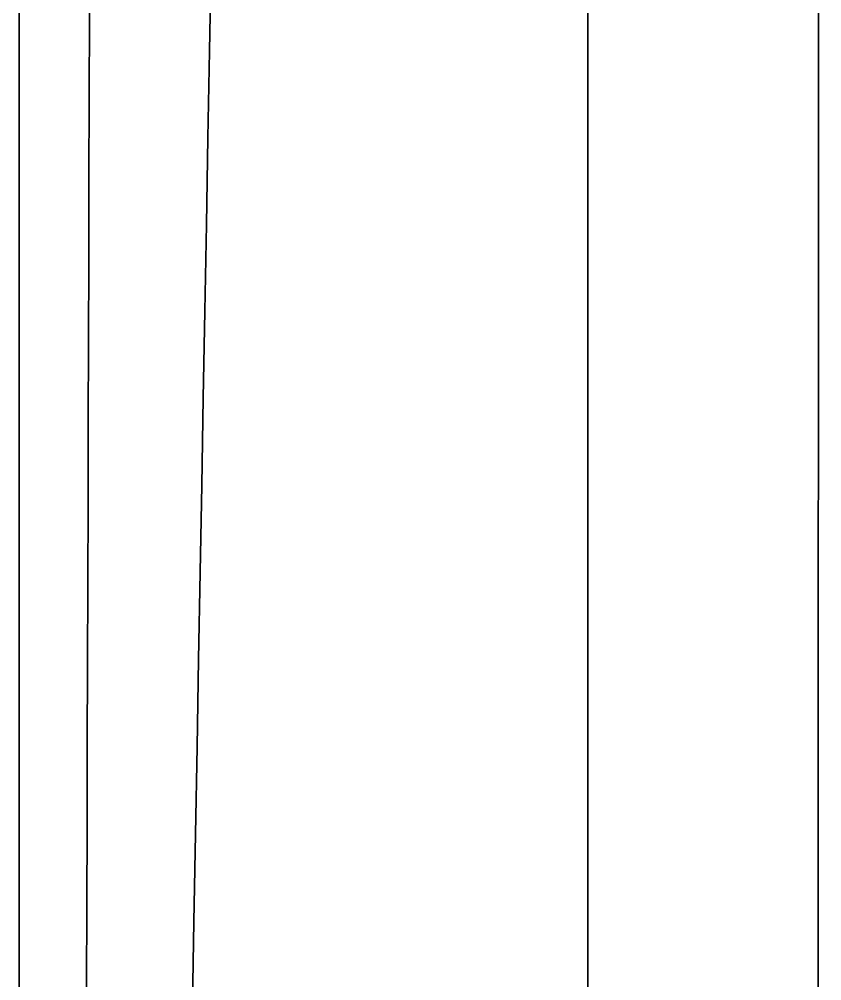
# Model space of a CAD drawing. Header units: millimetres. Extents: x 101 to 3000, y 150 to 4305.
# Drawn here: x 1119.677 to 1120.343, y 2913.317 to 2914.113 of the extents above; entities that cross this region are included whole.
import ezdxf

# ---------------------------------------------------------------- set-up
doc = ezdxf.new("R2010")
doc.units = ezdxf.units.MM
doc.header["$LTSCALE"] = 15
doc.layers.add('Sichtbar schmal (ISO)', color=7, linetype='Continuous', lineweight=35)

msp = doc.modelspace()

# ---------------------------------------------------------------- linework, layer by layer
at = {"layer": 'Sichtbar schmal (ISO)'}
for p, q in [((1120.14264, 2875.14635), (1120.15164, 2931.69995)), ((1120.33381, 2875.14635), (1120.34281, 2931.69471))]:
    msp.add_line(p, q, dxfattribs=at)
for centre, major_axis, ratio, start_param, end_param in [((1119.6962, 2943.86801), (0.01152, 47.94306), 0.000314, 2.204259, 2.434165), ((1119.86223, 2949.70603), (0.17498, 54.19422), 0.00029, 2.25419, 2.46564)]:
    msp.add_ellipse(centre, major_axis=major_axis, ratio=ratio, start_param=start_param, end_param=end_param, dxfattribs=at)
msp.add_open_spline([(1119.71589, 2907.42855), (1119.77651, 2910.82188), (1119.88965, 2917.14201), (1120.03161, 2925.04468), (1120.11404, 2929.61727), (1120.15164, 2931.69995)], degree=3, dxfattribs=at)

doc.saveas('drawing.dxf')
